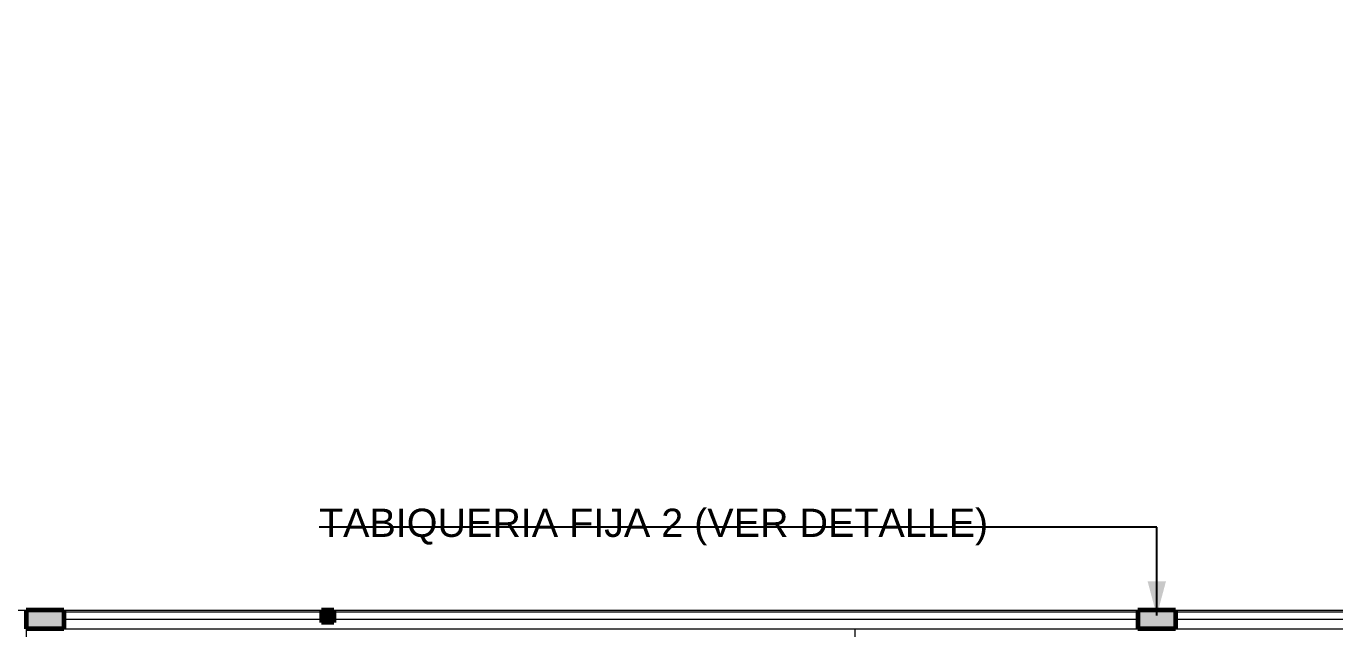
# Model space of a CAD drawing. Header units: inches. Extents: x -38 to 5698, y -33 to 92.
# Drawn here: x 102.57 to 106.042, y 17.35 to 18.95 of the extents above; entities that cross this region are included whole.
import ezdxf

# ---------------------------------------------------------------- set-up
doc = ezdxf.new("R2010")
doc.units = ezdxf.units.IN
doc.header["$MEASUREMENT"] = 0
doc.set_wipeout_variables(frame=1)
doc.linetypes.add('Hidden Line', pattern=[0.195611, 0.141111, -0.0545])
doc.linetypes.add('Wipeout_Contour', pattern=[1, 0, -1])
for name, color, linetype in [('02 _ ARQ _ ZON _ Espacio.3D', 7, 'Continuous'), ('08 _ STR _ EXT _ 09 Vigas', 7, 'Continuous'), ('Acabado - Muros', 7, 'Continuous'), ('Notas - Etiquetas', 251, 'Continuous')]:
    doc.layers.add(name, color=color, linetype=linetype)
doc.styles.add('Estilo_Generado_4', font='swisse.ttf')
doc.dimstyles.new('Estilo_Generado__8', dxfattribs={"dimtxt": 0.18, "dimasz": 0.0912, "dimexe": 0.18, "dimexo": 0.0625, "dimgap": 0, "dimtad": 0, "dimtih": 1, "dimtoh": 1, "dimdec": 4, "dimzin": 0, "dimdsep": 46, "dimcen": 0.09, "dimadec": 0, "dimazin": 0, "dimtfac": 1, "dimtdec": 4, "dimtmove": 0, "dimatfit": 3, "dimldrblk": 'ARROWHEAD_5', "dimfxl": 1, "dimtolj": 1, "dimtzin": 0, "dimarcsym": 0})

# ---------------------------------------------------------------- blocks, each defined once
blk = doc.blocks.new('ARROWHEAD_5')
at = {"linetype": 'Continuous', "lineweight": 0}
blk.add_hatch(color=0, dxfattribs=at).paths.add_polyline_path([(-1, 0.2679), (0, 0), (-1, -0.2679)])
at = {"color": 0, "linetype": 'Continuous', "lineweight": 0}
blk.add_line((0, 0), (-1, 0), dxfattribs=at)

msp = doc.modelspace()

# ---------------------------------------------------------------- linework, layer by layer
at = {"layer": '02 _ ARQ _ ZON _ Espacio.3D', "color": 254, "linetype": 'Continuous', "lineweight": 0, "flags": 128}
for points in [[(100.8201, 17.4), (112.52, 17.4), (112.52, 29.6999), (100.82, 29.7), (100.82, 27.9653), (102.07, 27.9653), (102.07, 27.7902), (100.82, 27.7902)], [(104.7701, 6.45), (104.7701, 17.35), (102.57, 17.35), (102.57, 16.9), (102.07, 16.9), (102.07, 16.4), (101.82, 16.4), (101.82, 16.15), (100.8201, 16.15), (100.8201, 13.25), (101.82, 13.25), (101.82, 12), (100.8201, 12), (100.8201, 9.1), (101.82, 9.1), (101.82, 8.1), (102.07, 8.1), (102.07, 7.7), (102.47, 7.7), (102.47, 7.2), (101.57, 7.2), (101.57, 7.85), (100.82, 7.85), (100.82, 6.45)]]:
    msp.add_lwpolyline(points, close=True, dxfattribs=at)
at = {"layer": 'Acabado - Muros', "color": 7, "linetype": 'Continuous', "lineweight": 60}
msp.add_line((102.57, 17.4), (102.57, 17.35), dxfattribs=at)

# ---------------------------------------------------------------- texts
at = {"layer": 'Notas - Etiquetas', "color": 8, "linetype": 'Continuous', "lineweight": 13, "insert": (103.347, 17.6202), "char_height": 0.075, "attachment_point": 4, "style": 'Estilo_Generado_4'}
msp.add_mtext('\\A1;{\\pql;\\fSwis721 Ex BT|b0|i0|c0|p34;TABIQUERIA FIJA 2 (VER DETALLE)\\fSwis721 Ex BT|b0|i0|c0|p34; }', dxfattribs=at)

# ---------------------------------------------------------------- next in the draw order: wipeouts: each hides what was drawn before it
at = {"color": 254, "linetype": 'Wipeout_Contour', "lineweight": 0, "ltscale": 4895.995154}
msp.add_wipeout([(103.37, 17.367), (103.37, 17.35), (105.52, 17.35), (105.52, 17.4), (103.3865, 17.4), (103.3865, 17.367)], dxfattribs=at).dxf.layer = 'Acabado - Muros'
at = {"color": 254, "linetype": 'Wipeout_Contour', "lineweight": 0, "ltscale": 4911.756317}
msp.add_wipeout([(107.7535, 17.4), (105.62, 17.4), (105.62, 17.35), (107.77, 17.35), (107.77, 17.367), (107.7535, 17.367)], dxfattribs=at).dxf.layer = 'Acabado - Muros'

# ---------------------------------------------------------------- next in the draw order: linework, layer by layer
at = {"layer": 'Acabado - Muros', "color": 7, "linetype": 'Continuous', "lineweight": 60}
msp.add_line((105.62, 17.35), (105.52, 17.35), dxfattribs=at)
at = {"layer": 'Acabado - Muros', "color": 251, "linetype": 'Continuous', "lineweight": 13, "flags": 128}
for points in [[(105.62, 17.4), (107.7535, 17.4)], [(105.62, 17.35), (107.77, 17.35), (108.47, 17.35)]]:
    msp.add_lwpolyline(points, dxfattribs=at)

# ---------------------------------------------------------------- next in the draw order: wipeouts: each hides what was drawn before it
at = {"color": 254, "linetype": 'Wipeout_Contour', "lineweight": 0, "ltscale": 4888.293416}
msp.add_wipeout([(102.67, 17.35), (103.37, 17.35), (103.37, 17.367), (103.3535, 17.367), (103.3535, 17.4), (102.67, 17.4)], dxfattribs=at).dxf.layer = 'Acabado - Muros'

# ---------------------------------------------------------------- next in the draw order: linework, layer by layer
at = {"layer": 'Acabado - Muros', "color": 7, "linetype": 'Continuous', "lineweight": 60}
msp.add_line((102.67, 17.35), (102.57, 17.35), dxfattribs=at)
at = {"layer": 'Acabado - Muros', "color": 251, "linetype": 'Continuous', "lineweight": 13, "flags": 128}
for points in [[(102.67, 17.4), (103.3535, 17.4)], [(103.3865, 17.4), (105.52, 17.4)], [(102.67, 17.35), (103.37, 17.35), (105.52, 17.35)]]:
    msp.add_lwpolyline(points, dxfattribs=at)

# ---------------------------------------------------------------- next in the draw order: wipeouts: each hides what was drawn before it
at = {"color": 254, "linetype": 'Wipeout_Contour', "lineweight": 0, "ltscale": 3273.722245}
msp.add_wipeout([(107.7535, 17.395), (105.62, 17.395), (105.62, 17.375), (107.7535, 17.375)], dxfattribs=at).dxf.layer = 'Acabado - Muros'

# ---------------------------------------------------------------- next in the draw order: linework, layer by layer
at = {"layer": 'Acabado - Muros', "color": 7, "linetype": 'Continuous', "lineweight": 60}
msp.add_line((105.62, 17.4), (105.62, 17.35), dxfattribs=at)
at = {"layer": 'Acabado - Muros', "color": 7, "linetype": 'Continuous', "lineweight": 13, "flags": 128}
msp.add_lwpolyline([(107.7535, 17.395), (107.7535, 17.375), (105.62, 17.375), (105.62, 17.395)], close=True, dxfattribs=at)

# ---------------------------------------------------------------- next in the draw order: wipeouts: each hides what was drawn before it
at = {"color": 254, "linetype": 'Wipeout_Contour', "lineweight": 0, "ltscale": 3259.025607}
msp.add_wipeout([(103.3535, 17.395), (102.67, 17.395), (102.67, 17.375), (103.3535, 17.375)], dxfattribs=at).dxf.layer = 'Acabado - Muros'
at = {"color": 254, "linetype": 'Wipeout_Contour', "lineweight": 0, "ltscale": 3264.790267}
msp.add_wipeout([(105.52, 17.395), (103.3865, 17.395), (103.3865, 17.375), (105.52, 17.375)], dxfattribs=at).dxf.layer = 'Acabado - Muros'

# ---------------------------------------------------------------- next in the draw order: hatches: boundary and pattern name
at = {"layer": 'Acabado - Muros', "linetype": 'Continuous', "lineweight": 0}
for points in [[(102.67, 17.4), (102.57, 17.4), (102.57, 17.35), (102.67, 17.35)], [(103.3865, 17.367), (103.3865, 17.4), (103.3535, 17.4), (103.3535, 17.367)], [(105.62, 17.35), (105.62, 17.4), (105.52, 17.4), (105.52, 17.35)]]:
    msp.add_hatch(color=254, dxfattribs=at).paths.add_polyline_path(points)

# ---------------------------------------------------------------- next in the draw order: linework, layer by layer
at = {"layer": '08 _ STR _ EXT _ 09 Vigas', "color": 251, "linetype": 'Hidden Line', "lineweight": 13}
msp.add_line((102.07, 17.4), (122.57, 17.4), dxfattribs=at)
at = {"layer": 'Acabado - Muros', "color": 7, "linetype": 'Continuous', "lineweight": 60}
for p, q in [((102.67, 17.4), (102.57, 17.4)), ((102.67, 17.4), (102.67, 17.35)), ((103.3865, 17.4), (103.3535, 17.4)), ((103.3535, 17.4), (103.3535, 17.367)), ((103.3865, 17.4), (103.3865, 17.367)), ((105.62, 17.4), (105.52, 17.4)), ((105.52, 17.4), (105.52, 17.35)), ((103.3865, 17.367), (103.3535, 17.367))]:
    msp.add_line(p, q, dxfattribs=at)
at = {"layer": 'Acabado - Muros', "color": 7, "linetype": 'Continuous', "lineweight": 13, "flags": 128}
for points in [[(103.3535, 17.395), (103.3535, 17.375), (102.67, 17.375), (102.67, 17.395)], [(105.52, 17.395), (105.52, 17.375), (103.3865, 17.375), (103.3865, 17.395)]]:
    msp.add_lwpolyline(points, close=True, dxfattribs=at)

# ---------------------------------------------------------------- next in the draw order: leaders
at = {"layer": 'Notas - Etiquetas', "color": 8, "linetype": 'Continuous', "lineweight": 13, "annotation_type": 0, "has_hookline": 1, "hookline_direction": 1, "text_width": 1.9482}
msp.add_leader([(105.57, 17.385), (105.57, 17.6202), (103.347, 17.6202)], dimstyle='Estilo_Generado__8', dxfattribs=at)

doc.saveas('drawing.dxf')
